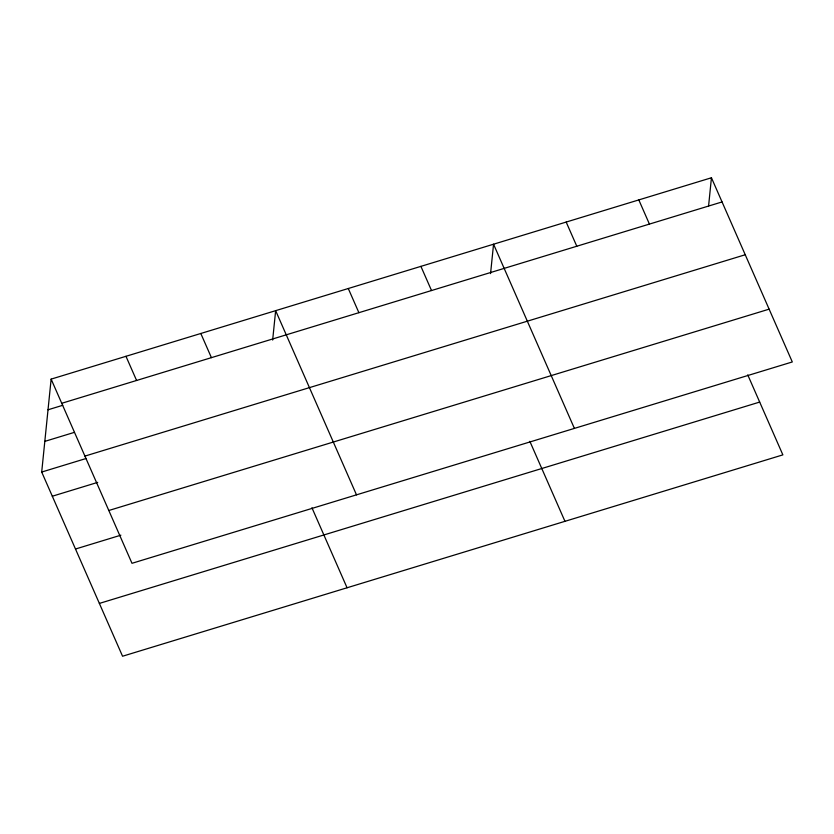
<?xml version="1.0" encoding="UTF-8"?>
<svg xmlns="http://www.w3.org/2000/svg" width="834" height="834" viewBox="0 0 834 834"><rect width="100%" height="100%" fill="white"/><g stroke="black" fill="none" stroke-linecap="round" stroke-linejoin="round"><path stroke-width="1.25" d="M747.744 374.873L782.865 454.874L122.556 656.233L41.7 472.044L51.135 379.126L711.444 177.767L792.3 361.956L131.991 563.304L51.135 379.126M272.655 340.053L275.647 310.665L356.493 494.843M490.559 273.604L493.551 244.216L574.397 428.405M708.598 205.883L711.444 177.767M61.747 403.291L722.056 201.943M48.028 409.786L62.748 405.293M44.817 441.374L74.257 432.398M84.932 456.094L745.242 254.745M41.7 472.044L85.86 458.575M52.313 496.22L97.703 482.375M108.816 510.502L769.125 309.153M75.487 549.022L120.878 535.178M99.371 603.42L759.68 402.071M638.813 199.92L649.425 224.096M566.182 222.073L576.794 246.238M529.84 441.322L564.962 521.323M420.909 266.369L431.522 290.534M348.278 288.512L358.891 312.687M311.937 507.76L347.059 587.772M200.806 333.485L211.419 357.65M125.976 356.306L136.588 380.471"/></g></svg>
